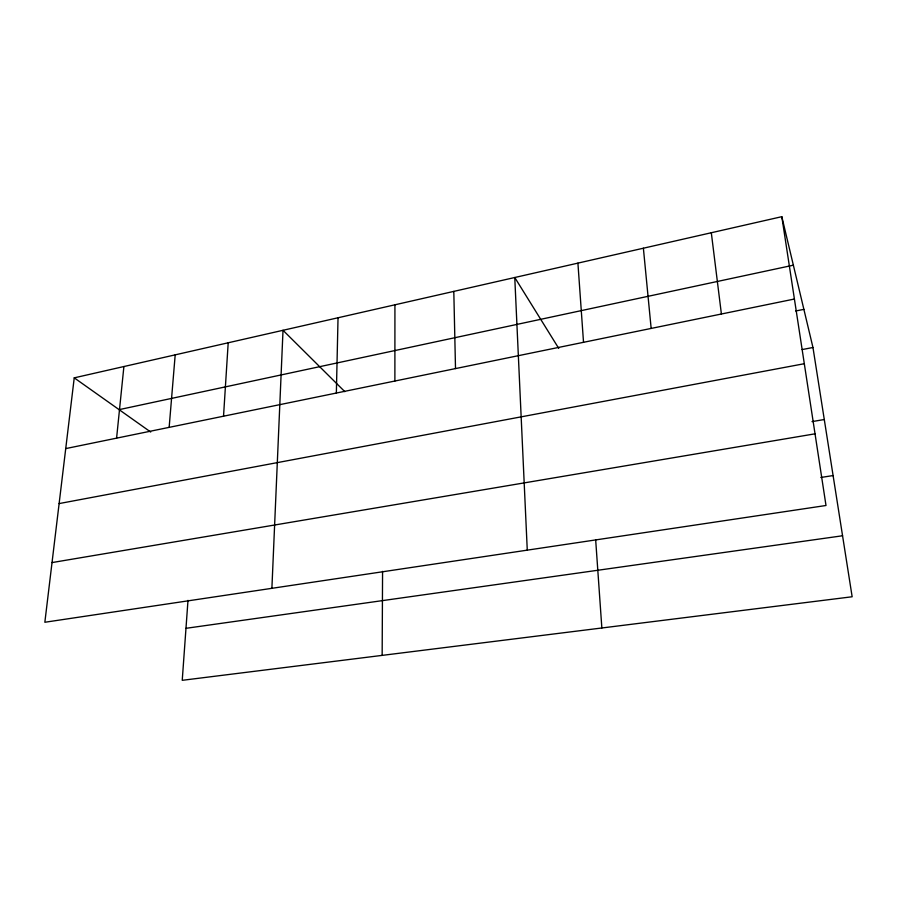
<?xml version="1.0" encoding="UTF-8"?>
<svg xmlns="http://www.w3.org/2000/svg" width="897" height="897" viewBox="0 0 897 897"><rect width="100%" height="100%" fill="white"/><g stroke="black" fill="none" stroke-linecap="round" stroke-linejoin="round"><path stroke-width="1.35" d="M394.882 381.034L394.927 304.801M382.156 655.382L382.571 571.367M336.353 393.043L338.034 317.762M271.892 588.32L283.015 330.298L344.829 391.664M223.532 416.208L228.197 342.777M187.989 600.362L182.237 680.318L852.15 596.763L812.962 347.498L781.814 216.682L74.238 377.85L44.85 622.26L826.002 505.493L781.814 216.682M169.152 427.364L175.195 354.853M116.588 438.162L123.898 366.537M119.11 409.649L793.363 265.187M65.739 448.59L794.406 299.026M795.684 311.001L803.88 309.353M802.131 349.572L812.962 347.498M59.124 503.576L804.306 363.711M812.009 421.624L824.287 419.516M52.026 562.576L815.037 433.823M820.811 477.484L833.1 475.556M185.971 628.315L842.563 535.767M74.238 377.85L150.707 432.04M558.741 348.384L514.766 277.509L527.268 550.141M711.31 232.749L721.401 314.006M643.384 248.211L651.155 328.425M577.915 263.124L583.521 342.306M595.653 539.613L601.853 627.978M453.804 291.39L455.508 368.589"/></g></svg>
